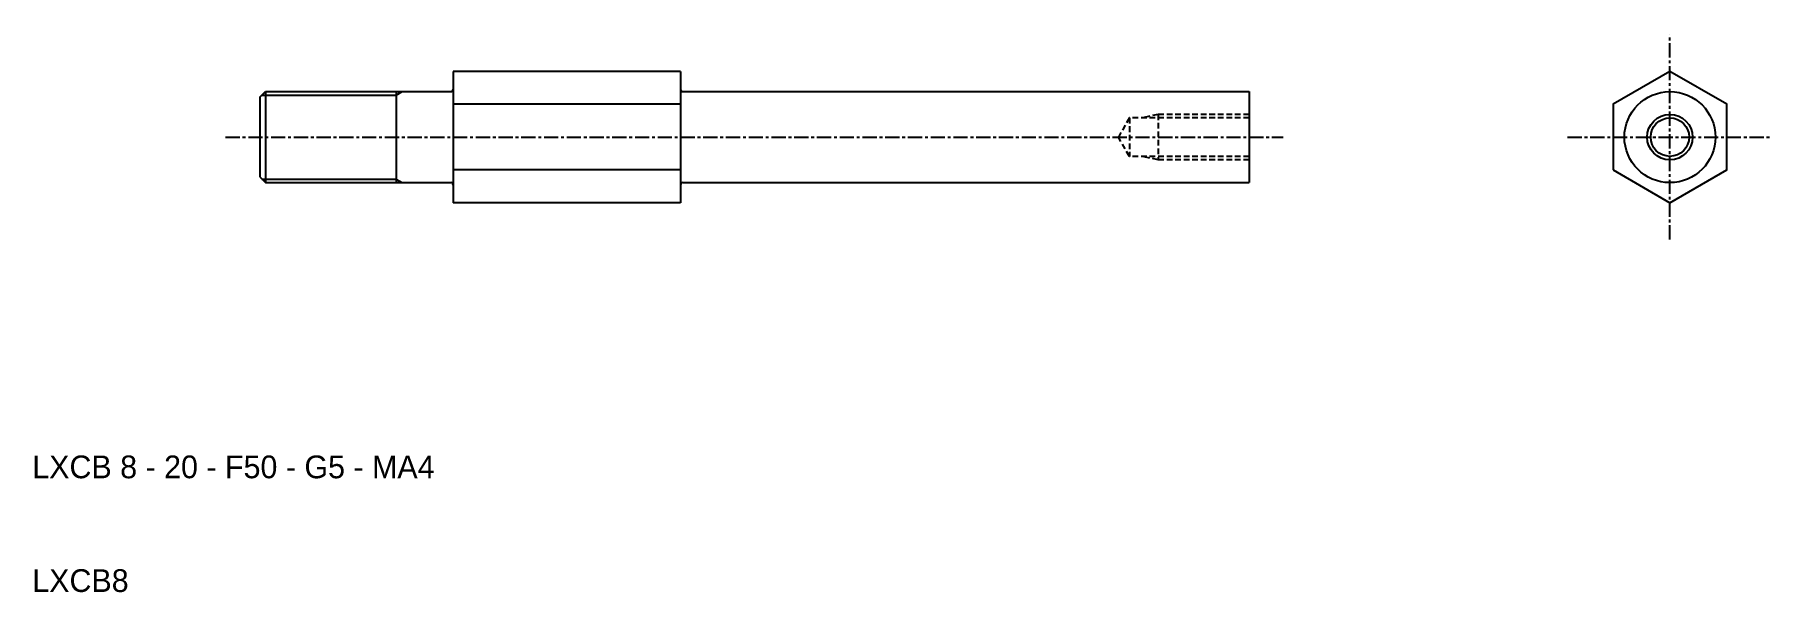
# Model space of a CAD drawing. Extents: x 62 to 215, y -2 to 47.
import ezdxf

# ---------------------------------------------------------------- set-up
doc = ezdxf.new("R2010")
doc.units = 0
doc.linetypes.add('CENTER', pattern=[2, 1.25, -0.25, 0.25, -0.25])
doc.linetypes.add('DASHED', pattern=[0.75, 0.5, -0.25])
doc.layers.get('0').update_dxf_attribs({"linetype": 'CONTINUOUS'})
doc.layers.add('CENTER', color=1, linetype='CENTER')

msp = doc.modelspace()

# ---------------------------------------------------------------- linework, layer by layer
at = {"color": 7, "linetype": 'CONTINUOUS'}
for p, q in [((98.91, 43.37), (98.91, 31.82)), ((118.91, 43.37), (98.91, 43.37)), ((118.91, 43.37), (118.91, 31.82)), ((81.91, 41.09), (82.41, 41.59)), ((82.41, 41.59), (98.71, 41.59)), ((82.41, 41.59), (82.41, 33.59)), ((93.91, 41.59), (93.91, 33.59)), ((119.11, 41.59), (168.91, 41.59)), ((168.91, 41.59), (168.91, 33.59)), ((81.91, 41.09), (81.91, 34.09)), ((118.91, 40.48), (98.91, 40.48)), ((81.91, 34.09), (82.41, 33.59)), ((118.91, 34.71), (98.91, 34.71)), ((82.41, 33.59), (98.71, 33.59)), ((119.11, 33.59), (168.91, 33.59)), ((118.91, 31.82), (98.91, 31.82))]:
    msp.add_line(p, q, dxfattribs=at)
at = {"color": 3}
for p, q in [((82.1, 41.29), (93.91, 41.29)), ((93.91, 41.29), (94.44, 41.59)), ((82.1, 33.9), (93.91, 33.9)), ((93.91, 33.9), (94.44, 33.59))]:
    msp.add_line(p, q, dxfattribs=at)
at = {"color": 3, "linetype": 'DASHED'}
for p, q in [((158.39, 39.29), (157.41, 37.59)), ((168.91, 39.29), (158.39, 39.29)), ((158.39, 39.29), (158.39, 35.9)), ((160.91, 39.59), (159.51, 39.29)), ((168.91, 39.59), (160.91, 39.59)), ((160.91, 39.59), (160.91, 35.59)), ((158.39, 35.9), (157.41, 37.59)), ((168.91, 35.9), (158.39, 35.9)), ((160.91, 35.59), (159.51, 35.9)), ((168.91, 35.59), (160.91, 35.59))]:
    msp.add_line(p, q, dxfattribs=at)
at = {"color": 7, "linetype": 'CONTINUOUS'}
msp.add_lwpolyline([(200.91, 34.71), (205.91, 31.82), (210.91, 34.71), (210.91, 40.48), (205.91, 43.37), (200.91, 40.48)], close=True, dxfattribs=at)
for radius in [4, 1.69]:
    msp.add_circle((205.91, 37.59), radius, dxfattribs=at)
at = {"color": 3, "linetype": 'CONTINUOUS'}
msp.add_circle((205.91, 37.59), 2, dxfattribs=at)
at = {"color": 7, "linetype": 'CONTINUOUS'}
for centre, start, end in [((98.71, 41.79), 270, 0), ((119.11, 41.79), 180, 270), ((98.71, 33.39), 0, 90), ((119.11, 33.39), 90, 180)]:
    msp.add_arc(centre, 0.2, start, end, dxfattribs=at)
at = {"layer": 'CENTER', "color": 1, "linetype": 'CENTER'}
for p, q in [((205.91, 28.59), (205.91, 46.59)), ((78.91, 37.59), (98.91, 37.59)), ((98.91, 37.59), (171.91, 37.59)), ((196.91, 37.59), (214.91, 37.59))]:
    msp.add_line(p, q, dxfattribs=at)

# ---------------------------------------------------------------- texts
at = {"color": 7, "linetype": 'CONTINUOUS'}
for s, p in [('LXCB 8 - 20 - F50 - G5 - MA4', (61.91, 7.59)), ('LXCB8', (61.91, -2.41))]:
    msp.add_text(s, height=2, dxfattribs=at).set_placement(p)

doc.saveas('drawing.dxf')
